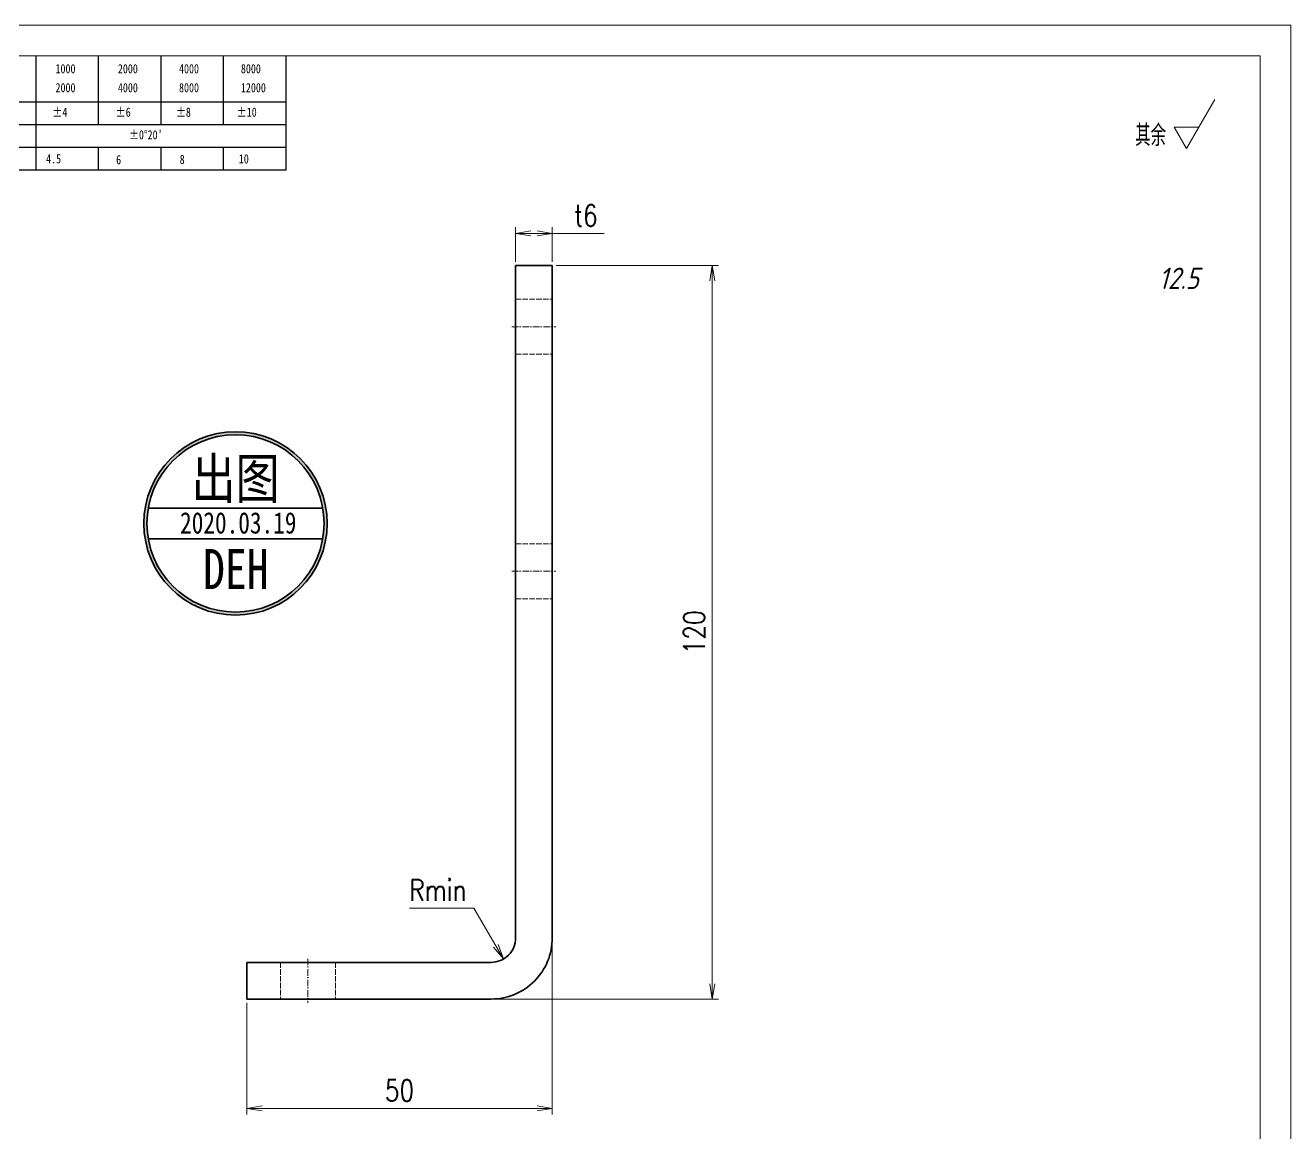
# Model space of a CAD drawing. Header units: millimetres. Extents: x -50043 to 104182, y -50696 to 36662.
# Drawn here: x -43986.1 to -43779, y 35888.2 to 36069.4 of the extents above; entities that cross this region are included whole.
import ezdxf
from ezdxf.enums import TextEntityAlignment as Align

# ---------------------------------------------------------------- set-up
doc = ezdxf.new("R2010")
doc.units = ezdxf.units.MM
doc.header["$LTSCALE"] = 0.5
for name, pattern in [('DASHDOT', [18.5, 12, -3, 0.5, -3]), ('DASHED', [15, 12, -3]), ('DOT2', [0.125, 0, -0.125])]:
    doc.linetypes.add(name, pattern=pattern)
for name, color, linetype, lineweight in [('印章专用-出图', 1, 'Continuous', 80), ('图框', 7, 'Continuous', 18), ('标注线', 3, 'Continuous', 18)]:
    doc.layers.add(name, color=color, linetype=linetype, lineweight=lineweight)
doc.layers.add('图\\M+19E79\\M+195B6\\M+18E9A', color=7, linetype='Continuous')
doc.layers.add('打印', color=7, linetype='Continuous', lineweight=15, plot=False)
doc.layers.add('打印-禁用', color=7, linetype='Continuous', lineweight=15, plot=False)
doc.styles.add('DIM', font='romans.shx', dxfattribs={"width": 0.8, "bigfont": 'bigfont.shx'})
doc.styles.add('国标', font='simfang.ttf', dxfattribs={"width": 0.8})
doc.styles.add('机械长仿宋', font='gbenor.shx', dxfattribs={"height": 1, "bigfont": 'gbcbig.shx'})
doc.dimstyles.new('DEH 1-1$0', dxfattribs={"dimtxt": 3.5, "dimasz": 2.5, "dimexe": 1, "dimexo": 0.625, "dimgap": 1.2, "dimtad": 1, "dimzin": 9, "dimdsep": 46, "dimtxsty": 'DIM', "dimblk": 'OPEN', "dimcen": 0, "dimclrd": 8, "dimclre": 8, "dimclrt": 2, "dimazin": 2, "dimtfac": 0.5, "dimtmove": 0, "dimatfit": 3, "dimldrblk": 'OPEN', "dimfxl": 0, "dimtolj": 2, "dimlwd": 18, "dimlwe": 18, "dimarcsym": 0})
doc.dimstyles.new('DEH 1-1$4', dxfattribs={"dimtxt": 3.5, "dimasz": 2.5, "dimexe": 1, "dimexo": 0.625, "dimgap": 1.2, "dimtad": 1, "dimtoh": 1, "dimdsep": 46, "dimtxsty": 'DIM', "dimblk": 'OPEN', "dimcen": 0, "dimclrd": 8, "dimclre": 8, "dimclrt": 2, "dimazin": 2, "dimtfac": 0.5, "dimtofl": 0, "dimtmove": 0, "dimatfit": 3, "dimldrblk": 'OPEN', "dimfxl": 0, "dimtolj": 2, "dimlwd": 18, "dimlwe": 18, "dimarcsym": 0})

# ---------------------------------------------------------------- blocks, each defined once
blk = doc.blocks.new('GZDEH零件A3图框V01版')
at = {"layer": '图\\M+19E79\\M+195B6\\M+18E9A', "color": 9}
for p, q in [((3072.2, -1561.98), (3072.2, -1554.46)), ((3082.42, -1561.98), (3082.42, -1554.46)), ((3092.64, -1561.98), (3092.64, -1554.46)), ((3102.86, -1561.98), (3102.86, -1554.46)), ((3113.09, -1573.08), (3113.09, -1554.46)), ((2996.09, -1561.98), (3113.09, -1561.98)), ((3072.2, -1573.08), (3072.2, -1561.98)), ((3082.42, -1565.68), (3082.42, -1561.98)), ((3092.64, -1565.68), (3092.64, -1561.98)), ((3102.86, -1565.68), (3102.86, -1561.98)), ((2996.09, -1565.68), (3113.09, -1565.68)), ((2996.09, -1569.38), (3113.09, -1569.38)), ((3082.42, -1573.08), (3082.42, -1569.48)), ((3092.64, -1573.08), (3092.64, -1569.38)), ((3102.86, -1573.08), (3102.86, -1569.38)), ((2990.09, -1573.08), (3113.09, -1573.08))]:
    blk.add_line(p, q, dxfattribs=at)
at = {"layer": '图框', "linetype": 'Continuous'}
for p, q in [((3272.49, -1554.46), (2882.49, -1554.46)), ((3272.49, -1832.96), (3272.49, -1554.46))]:
    blk.add_line(p, q, dxfattribs=at)
at = {"layer": '打印-禁用', "linetype": 'Continuous'}
for p, q in [((3277.49, -1549.46), (2857.49, -1549.46)), ((3277.49, -1846.46), (3277.49, -1549.46))]:
    blk.add_line(p, q, dxfattribs=at)
at = {"layer": '图\\M+19E79\\M+195B6\\M+18E9A', "color": 9, "style": '国标', "width": 0.8}
for s, p in [('1000', (3075.36, -1557.31)), ('2000', (3085.57, -1557.31)), ('4000', (3095.57, -1557.31)), ('8000', (3105.7, -1557.31)), ('2000', (3075.36, -1560.41)), ('4000', (3085.57, -1560.41)), ('8000', (3095.57, -1560.41)), ('12000', (3105.7, -1560.41)), ('±4', (3074.85, -1564.42)), ('±6', (3085.22, -1564.42)), ('±8', (3095.06, -1564.42)), ('±10', (3105.02, -1564.42)), ("±0%%D20'", (3087.38, -1568.12)), ('4.5', (3073.82, -1572.05)), ('6', (3085.28, -1572.19)), ('8', (3095.68, -1572.15)), ('10', (3105.36, -1572.06))]:
    blk.add_text(s, height=1.5, dxfattribs=at).set_placement(p)
blk = doc.blocks.new('DEH A3')
at = {"layer": '图框'}
blk.add_blockref('GZDEH零件A3图框V01版', (-2857.49, 1846.46), dxfattribs=at)
blk = doc.blocks.new('FINISHER_TR')
at = {"layer": '标注线'}
for p, q in [((0, 0), (4.62, 8)), ((-2.02, 3.5), (0, 0)), ((2.02, 3.5), (-2.02, 3.5))]:
    blk.add_line(p, q, dxfattribs=at)
at = {"layer": '标注线', "color": 2, "style": '机械长仿宋', "oblique": 15}
blk.add_attdef('0.0', text='', height=3.5, dxfattribs=at).set_placement((2.03, -24.04), align=Align.BOTTOM_RIGHT)
blk = doc.blocks.new('其余12.5')
at = {"layer": '标注线'}
blk.add_blockref('FINISHER_TR', (0, 0), dxfattribs=at).add_auto_attribs({'0.0': '12.5'})
at = {"layer": '标注线', "color": 7, "linetype": 'DOT2', "style": '机械长仿宋'}
blk.add_text('其余', height=3.5, dxfattribs=at).set_placement((-8.38, 0.4))
blk = doc.blocks.new('_Open')
at = {"color": 0, "linetype": 'ByBlock', "lineweight": -2}
for p, q in [((-1, 0.167), (0, 0)), ((-1, -0.167), (0, 0)), ((0, 0), (-1, 0))]:
    blk.add_line(p, q, dxfattribs=at)
blk = doc.blocks.new('*D189')
at = {"layer": 'Defpoints', "color": 0, "transparency": 16777216}
for p in [(-43899.88, 35921.88), (-43949.88, 35910.09), (-43899.88, 35892.19)]:
    blk.add_point(p, dxfattribs=at)
at = {"layer": '标注线', "color": 8, "lineweight": 18, "transparency": 16777216}
for p, q in [((-43899.88, 35921.26), (-43899.88, 35891.19)), ((-43949.88, 35909.47), (-43949.88, 35891.19)), ((-43947.38, 35892.19), (-43902.38, 35892.19))]:
    blk.add_line(p, q, dxfattribs=at)
at = {"layer": '标注线', "color": 8, "lineweight": 18, "transparency": 16777216, "xscale": 2.5, "yscale": 2.5, "zscale": 2.5, "rotation": 180}
blk.add_blockref('_Open', (-43949.88, 35892.19), dxfattribs=at)
at = {"layer": '标注线', "color": 8, "lineweight": 18, "transparency": 16777216, "xscale": 2.5, "yscale": 2.5, "zscale": 2.5}
blk.add_blockref('_Open', (-43899.88, 35892.19), dxfattribs=at)
at = {"layer": '标注线', "color": 2, "transparency": 16777216, "insert": (-43924.88, 35895.14), "char_height": 3.5, "attachment_point": 5, "style": 'DIM'}
blk.add_mtext('\\A2;50', dxfattribs=at)
blk = doc.blocks.new('*D190')
at = {"layer": 'Defpoints', "color": 0, "transparency": 16777216}
for p in [(-43899.88, 36030.09), (-43873.69, 36030.09), (-43909.88, 35910.09)]:
    blk.add_point(p, dxfattribs=at)
at = {"layer": '标注线', "color": 8, "lineweight": 18, "transparency": 16777216}
for p, q in [((-43899.25, 36030.09), (-43872.69, 36030.09)), ((-43873.69, 35912.59), (-43873.69, 36027.59)), ((-43909.25, 35910.09), (-43872.69, 35910.09))]:
    blk.add_line(p, q, dxfattribs=at)
at = {"layer": '标注线', "color": 8, "lineweight": 18, "transparency": 16777216, "xscale": 2.5, "yscale": 2.5, "zscale": 2.5}
for p, rotation in [((-43873.69, 36030.09), 90), ((-43873.69, 35910.09), 270)]:
    blk.add_blockref('_Open', p, dxfattribs=dict(at, rotation=rotation))
at = {"layer": '标注线', "color": 2, "transparency": 16777216, "insert": (-43876.64, 35970.09), "char_height": 3.5, "attachment_point": 5, "rotation": 90, "style": 'DIM'}
blk.add_mtext('\\A2;120', dxfattribs=at)
blk = doc.blocks.new('*D191')
at = {"layer": 'Defpoints', "color": 0, "transparency": 16777216}
for p in [(-43899.88, 36035.37), (-43905.88, 36030.09), (-43899.88, 36030.09)]:
    blk.add_point(p, dxfattribs=at)
at = {"layer": '标注线', "color": 8, "lineweight": 18, "transparency": 16777216}
for p, q in [((-43905.88, 36030.72), (-43905.88, 36036.37)), ((-43903.38, 36035.37), (-43902.38, 36035.37)), ((-43899.88, 36030.72), (-43899.88, 36036.37)), ((-43899.88, 36035.37), (-43891.38, 36035.37))]:
    blk.add_line(p, q, dxfattribs=at)
at = {"layer": '标注线', "color": 8, "lineweight": 18, "transparency": 16777216, "xscale": 2.5, "yscale": 2.5, "zscale": 2.5, "rotation": 180}
blk.add_blockref('_Open', (-43905.88, 36035.37), dxfattribs=at)
at = {"layer": '标注线', "color": 8, "lineweight": 18, "transparency": 16777216, "xscale": 2.5, "yscale": 2.5, "zscale": 2.5}
blk.add_blockref('_Open', (-43899.88, 36035.37), dxfattribs=at)
at = {"layer": '标注线', "color": 2, "transparency": 16777216, "insert": (-43894.38, 36038.32), "char_height": 3.5, "attachment_point": 5, "style": 'DIM'}
blk.add_mtext('\\A2;{\\Fromans,bigfont|c134;t}6', dxfattribs=at)
blk = doc.blocks.new('*D192')
at = {"layer": 'Defpoints', "color": 0, "transparency": 16777216}
for p in [(-43909.88, 35920.09), (-43907.85, 35916.65)]:
    blk.add_point(p, dxfattribs=at)
at = {"layer": '标注线', "color": 8, "lineweight": 18, "transparency": 16777216}
for p, q in [((-43923.27, 35924.96), (-43912.74, 35924.96)), ((-43912.74, 35924.96), (-43909.12, 35918.8))]:
    blk.add_line(p, q, dxfattribs=at)
at = {"layer": '标注线', "color": 8, "lineweight": 18, "transparency": 16777216, "xscale": 2.5, "yscale": 2.5, "zscale": 2.5, "rotation": 300.4628564783117}
blk.add_blockref('_Open', (-43907.85, 35916.65), dxfattribs=at)
at = {"layer": '标注线', "color": 2, "transparency": 16777216, "insert": (-43918.61, 35927.91), "char_height": 3.5, "attachment_point": 5, "style": 'DIM'}
blk.add_mtext('\\A2;{\\Fromans,bigfont|c134;Rmin}', dxfattribs=at)
blk = doc.blocks.new('出图章')
at = {"layer": '印章专用-出图'}
h = blk.add_hatch(color=256, dxfattribs=at)
h.paths.add_polyline_path([(15, 0, 1), (-15, 0, 1)])
h.paths.add_polyline_path([(14.5, 0, 1), (-14.5, 0, 1)], flags=16)
h.paths.add_polyline_path([(-7.31, -12.35), (7.41, -12.35), (7.41, -2.73), (-7.31, -2.73)], flags=8)
at = {"layer": '印章专用-出图', "lineweight": 35}
for p, q in [((-14.28, 2.5), (14.28, 2.5)), ((-14.28, -2.5), (14.28, -2.5))]:
    blk.add_line(p, q, dxfattribs=at)
for radius in [15, 14.5]:
    blk.add_circle((0, 0), radius, dxfattribs=at)
at = {"layer": '印章专用-出图', "color": 4, "style": '国标', "width": 0.8}
blk.add_text('DEH', height=6.562, dxfattribs=at).set_placement((0.05, -10.74), align=Align.CENTER)
at = {"layer": '印章专用-出图', "color": 3, "style": '国标', "width": 0.8}
blk.add_attdef('出图', text='', height=6.6, dxfattribs=at).set_placement((0, 7.35), align=Align.MIDDLE_CENTER)
at = {"layer": '印章专用-出图', "color": 2, "style": '国标', "width": 0.8}
blk.add_attdef('XXXX.XX.XX', text='', height=3.5, dxfattribs=at).set_placement((0.45, 0.1), align=Align.MIDDLE_CENTER)
blk = doc.blocks.new('YZ-CT')
at = {"layer": '印章专用-出图'}
blk.add_blockref('出图章', (0.63, 0), dxfattribs=at).add_auto_attribs({'出图': '出图', 'XXXX.XX.XX': '2020.03.19'})
blk = doc.blocks.new('CC')
at = {"layer": '印章专用-出图'}
blk.add_blockref('YZ-CT', (20009.41, -16878.05), dxfattribs=at)

msp = doc.modelspace()

# ---------------------------------------------------------------- linework, layer by layer
at = {"color": 7, "lineweight": 35, "ltscale": 0.15}
for p, q in [((-43905.879, 36030.094), (-43899.879, 36030.094)), ((-43949.879, 35910.094), (-43949.879, 35916.094))]:
    msp.add_line(p, q, dxfattribs=at)
at = {"color": 7, "lineweight": 35}
for p, q in [((-43905.879, 35920.094), (-43905.879, 36030.094)), ((-43899.879, 36030.094), (-43899.879, 35920.094)), ((-43949.879, 35916.094), (-43909.879, 35916.094)), ((-43909.879, 35910.094), (-43949.879, 35910.094))]:
    msp.add_line(p, q, dxfattribs=at)
at = {"color": 1, "linetype": 'DASHED', "lineweight": 13, "ltscale": 0.15}
for p, q in [((-43905.879, 36024.594), (-43899.879, 36024.594)), ((-43905.879, 36024.594), (-43899.879, 36024.594)), ((-43905.879, 36015.594), (-43899.879, 36015.594)), ((-43905.879, 36015.594), (-43899.879, 36015.594)), ((-43905.879, 35984.594), (-43899.879, 35984.594)), ((-43905.879, 35984.594), (-43899.879, 35984.594)), ((-43905.879, 35975.594), (-43899.879, 35975.594)), ((-43905.879, 35975.594), (-43899.879, 35975.594)), ((-43944.379, 35916.094), (-43944.379, 35910.094)), ((-43944.379, 35916.094), (-43944.379, 35910.094)), ((-43935.379, 35916.094), (-43935.379, 35910.094)), ((-43935.379, 35916.094), (-43935.379, 35910.094))]:
    msp.add_line(p, q, dxfattribs=at)
at = {"color": 2, "linetype": 'DASHDOT', "lineweight": 13, "ltscale": 0.179999}
for p, q in [((-43906.479, 36020.094), (-43899.279, 36020.094)), ((-43906.479, 35980.094), (-43899.279, 35980.094))]:
    msp.add_line(p, q, dxfattribs=at)
at = {"color": 2, "linetype": 'DASHDOT', "lineweight": 13, "ltscale": 0.180016}
msp.add_line((-43939.879, 35916.694), (-43939.879, 35909.493), dxfattribs=at)
at = {"color": 7, "lineweight": 35}
for radius in [4, 10]:
    msp.add_arc((-43909.879, 35920.094), radius, 270, 0.00001, dxfattribs=at)
at = {"layer": '打印'}
msp.add_lwpolyline([(-44199.042, 36069.417), (-43779.042, 36069.417), (-43779.042, 35772.417), (-44199.042, 35772.417)], close=True, dxfattribs=at)

# ---------------------------------------------------------------- block references
at = {"layer": '图框'}
msp.add_blockref('DEH A3', (-44199.042, 35772.417), dxfattribs=at)
at = {"layer": '标注线'}
for name, p in [('其余12.5', (-43796.098, 36049.26)), ('CC', (-63961.758, 52865.958))]:
    msp.add_blockref(name, p, dxfattribs=at)

# ---------------------------------------------------------------- dimensions: what is measured, and where the dimension line sits
dim = msp.add_linear_dim(base=(-43899.879, 36035.368), p1=(-43905.879, 36030.094), p2=(-43899.879, 36030.094), text='{\\Fromans,bigfont|c134;t}<>', dimstyle='DEH 1-1$0', dxfattribs=at)
dim.commit()
dim.dimension.update_dxf_attribs({"geometry": '*D191', "text_midpoint": (-43894.379, 36038.318)})
dim = msp.add_linear_dim(base=(-43873.689, 36030.094), p1=(-43909.879, 35910.094), p2=(-43899.879, 36030.094), angle=90, dimstyle='DEH 1-1$0', dxfattribs=at)
dim.commit()
dim.dimension.update_dxf_attribs({"geometry": '*D190', "text_midpoint": (-43876.639, 35970.094)})
dim = msp.add_radius_dim(center=(-43909.879, 35920.094), mpoint=(-43907.851, 35916.646), text='{\\Fromans,bigfont|c134;Rmin}', dimstyle='DEH 1-1$4', override={"dimtmove": 1}, dxfattribs=at)
dim.commit()
dim.dimension.update_dxf_attribs({"geometry": '*D192', "text_midpoint": (-43912.74, 35924.958), "dimtype": 164})
dim = msp.add_linear_dim(base=(-43899.879, 35892.193), p1=(-43949.879, 35910.094), p2=(-43899.879, 35921.882), dimstyle='DEH 1-1$0', dxfattribs=at)
dim.commit()
dim.dimension.update_dxf_attribs({"geometry": '*D189', "text_midpoint": (-43924.879, 35895.143)})

doc.saveas('drawing.dxf')
